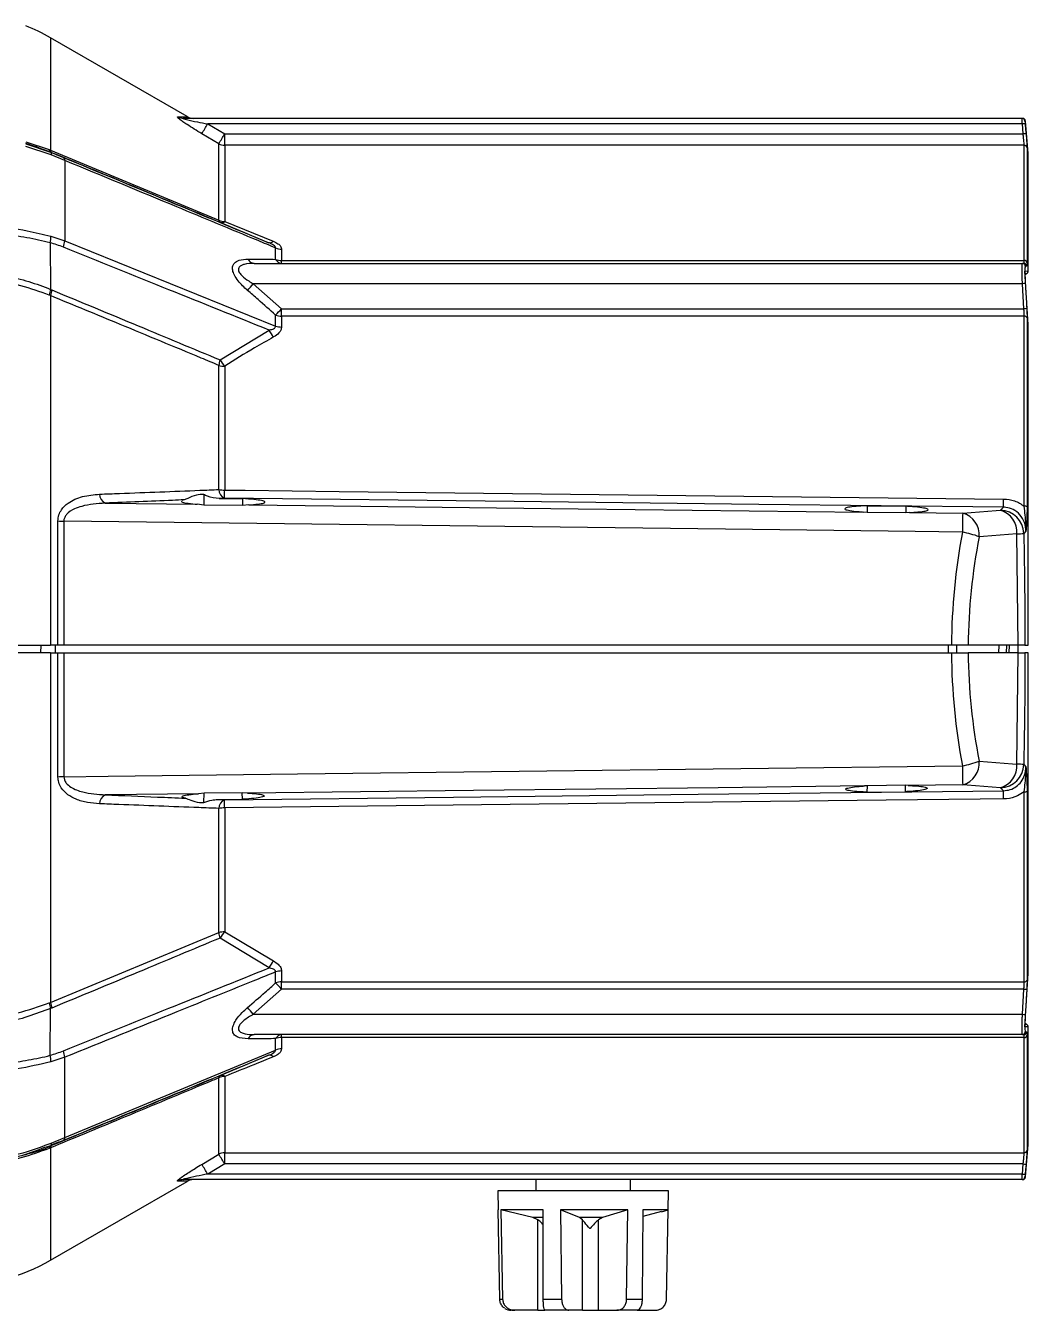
# Model space of a CAD drawing. Extents: x 11 to 120, y 2 to 94.
# Drawn here: x 22.15 to 27.44, y 36.98 to 43.76 of the extents above; entities that cross this region are included whole.
import ezdxf

# ---------------------------------------------------------------- set-up
doc = ezdxf.new("R2010")
doc.units = 0
doc.header["$MEASUREMENT"] = 0
doc.layers.add('OBJECT', color=7, linetype='CONTINUOUS')

msp = doc.modelspace()

# ---------------------------------------------------------------- linework, layer by layer
at = {"layer": 'OBJECT'}
for p, q in [((23.0002, 43.2788), (22.2788, 43.6954)), ((22.2788, 43.6954), (22.2788, 43.1021)), ((27.4057, 43.2693), (22.9809, 43.2693)), ((27.4383, 43.0857), (27.4234, 43.2557)), ((23.1668, 43.136), (23.0771, 43.1889)), ((23.1081, 43.2401), (23.1978, 43.1872)), ((27.4068, 43.2401), (23.1081, 43.2401)), ((23.1978, 43.1279), (23.1978, 43.1872)), ((23.1978, 43.1872), (27.4114, 43.1872)), ((27.4114, 43.1872), (27.4068, 43.2401)), ((22.1478, 43.1464), (22.2719, 43.1049)), ((22.2822, 43.0771), (22.1478, 43.1216)), ((23.1668, 42.7327), (23.1668, 43.136)), ((23.1978, 43.1279), (23.1978, 42.7257)), ((27.4168, 43.1279), (23.1978, 43.1279)), ((27.4168, 42.5194), (27.4168, 43.1279)), ((22.2719, 43.1049), (22.2788, 43.1021)), ((22.2787, 43.0915), (22.2788, 43.0916)), ((22.2788, 43.1021), (23.1668, 42.7327)), ((22.3538, 43.0475), (22.2822, 43.0771)), ((27.4317, 43.1144), (27.4317, 42.509)), ((27.4383, 42.4813), (27.4383, 43.0857)), ((22.3538, 43.0475), (22.3538, 42.6238)), ((23.4299, 42.6136), (23.174, 42.7202)), ((23.1978, 42.7257), (23.4537, 42.6215)), ((22.2799, 42.6482), (22.3538, 42.6238)), ((22.277, 42.6135), (22.2786, 42.3671)), ((22.3538, 42.6238), (23.4668, 42.1738)), ((23.4668, 42.5257), (23.4668, 42.5859)), ((23.4978, 42.5794), (23.4978, 42.5194)), ((23.4978, 42.5043), (23.4978, 42.5194)), ((23.4978, 42.5194), (27.4168, 42.5194)), ((23.3528, 42.5043), (27.4076, 42.5043)), ((27.4076, 42.5043), (27.4151, 42.5043)), ((27.4205, 42.4638), (27.4369, 42.4642)), ((27.4369, 42.1812), (27.4205, 42.4638)), ((27.4215, 42.4462), (27.4288, 42.4499)), ((23.3488, 42.3972), (23.4978, 42.2648)), ((27.4075, 42.3972), (23.3488, 42.3972)), ((27.4152, 42.2648), (27.4075, 42.3972)), ((22.2788, 42.3343), (22.2721, 42.337)), ((22.2788, 42.3343), (22.2788, 40.4893)), ((23.4978, 42.2256), (23.4978, 42.2648)), ((23.4978, 42.2648), (27.4152, 42.2648)), ((23.4668, 42.1738), (23.4668, 42.231)), ((23.4978, 42.2256), (23.4978, 42.1685)), ((27.4168, 42.2256), (23.4978, 42.2256)), ((27.4168, 41.2231), (27.4168, 42.2256)), ((27.4317, 42.2168), (27.4317, 41.2193)), ((23.1736, 41.9949), (23.4317, 42.1525)), ((27.4383, 40.4893), (27.4383, 42.1367)), ((23.1668, 41.3107), (23.1668, 41.9663)), ((23.1978, 41.9617), (23.1978, 41.3081)), ((22.5681, 41.2389), (23.0533, 41.2332)), ((22.9843, 41.2565), (22.9717, 41.2527)), ((23.0877, 41.2289), (23.0533, 41.2332)), ((23.0872, 41.2847), (23.0877, 41.229)), ((23.2917, 41.2267), (23.0877, 41.2289)), ((23.1971, 41.2656), (23.1682, 41.2643)), ((23.1682, 41.2643), (23.292, 41.2629)), ((23.292, 41.2629), (23.2917, 41.2267)), ((23.325, 41.2301), (23.2917, 41.2267)), ((26.5877, 41.2251), (26.588, 41.1904)), ((26.5877, 41.2251), (26.7917, 41.2228)), ((26.7917, 41.2228), (26.7914, 41.1881)), ((26.588, 41.1904), (26.5673, 41.1923)), ((26.7914, 41.1881), (26.588, 41.1904)), ((26.8111, 41.1895), (26.7914, 41.1881)), ((26.8111, 41.1895), (27.092, 41.1862)), ((27.2913, 41.2014), (27.3067, 41.2172)), ((22.3181, 40.4893), (22.3181, 41.145)), ((22.3491, 41.1433), (22.3491, 40.4893)), ((27.4256, 41.0908), (27.4144, 41.0791)), ((27.3845, 40.4893), (27.3783, 41.0768)), ((22.2281, 40.4493), (22.2288, 40.4893)), ((22.3181, 40.4893), (22.2788, 40.4893)), ((22.3053, 40.4493), (22.3057, 40.4893)), ((27.033, 40.4893), (22.3491, 40.4893)), ((27.0177, 40.4493), (27.0177, 40.4893)), ((27.0605, 40.4493), (27.0615, 40.4893)), ((27.3845, 40.4893), (27.1214, 40.4893)), ((27.2827, 40.4493), (27.2837, 40.4893)), ((27.3234, 40.4493), (27.3247, 40.4893)), ((27.3378, 40.4493), (27.3393, 40.4893)), ((27.3824, 40.4893), (27.3824, 40.4493)), ((27.4207, 40.4893), (27.4383, 40.4893)), ((22.2788, 40.4493), (22.2788, 38.6044)), ((22.2788, 40.4493), (22.3181, 40.4493)), ((22.3181, 39.7937), (22.3181, 40.4493)), ((22.3491, 40.4493), (22.3491, 39.7954)), ((22.3491, 40.4493), (27.033, 40.4493)), ((27.3845, 40.4493), (27.1214, 40.4493)), ((27.3783, 39.8618), (27.3845, 40.4493)), ((27.4383, 40.4493), (27.4207, 40.4493)), ((27.4383, 38.8019), (27.4383, 40.4493)), ((27.4144, 39.8595), (27.4256, 39.8479)), ((26.589, 39.7476), (26.5747, 39.7465)), ((26.5887, 39.714), (26.589, 39.7476)), ((26.7904, 39.7499), (26.589, 39.7476)), ((26.8037, 39.7491), (26.7904, 39.7499)), ((26.7907, 39.7163), (26.7904, 39.7499)), ((27.092, 39.7525), (26.8037, 39.7491)), ((27.3067, 39.7215), (27.2913, 39.7373)), ((23.06, 39.7056), (22.5681, 39.6998)), ((23.0887, 39.7088), (23.06, 39.7056)), ((23.0883, 39.6586), (23.0887, 39.7088)), ((23.2907, 39.711), (23.0887, 39.7088)), ((23.1617, 39.6747), (23.291, 39.6761)), ((23.1617, 39.6747), (23.1971, 39.6731)), ((23.3184, 39.7086), (23.2907, 39.711)), ((23.291, 39.6761), (23.2907, 39.711)), ((26.5887, 39.714), (26.7907, 39.7163)), ((27.4168, 38.713), (27.4168, 39.7156)), ((27.4317, 39.7194), (27.4317, 38.7219)), ((23.1668, 38.9724), (23.1668, 39.628)), ((23.1978, 39.6306), (23.1978, 38.9769)), ((22.2788, 38.6044), (23.1668, 38.9724)), ((23.4317, 38.7862), (23.1736, 38.9438)), ((23.1978, 38.9769), (23.4559, 38.8228)), ((23.4668, 38.7077), (23.4668, 38.7649)), ((23.4978, 38.7702), (23.4978, 38.713)), ((23.4978, 38.713), (27.4168, 38.713)), ((23.4978, 38.6739), (23.4978, 38.713)), ((27.4205, 38.4749), (27.4369, 38.7575)), ((23.4978, 38.6739), (23.3488, 38.5414)), ((27.4152, 38.6739), (23.4978, 38.6739)), ((27.4075, 38.5414), (27.4152, 38.6739)), ((22.2721, 38.6017), (22.2788, 38.6044)), ((22.277, 38.3252), (22.2786, 38.5716)), ((23.3488, 38.5414), (27.4075, 38.5414)), ((27.4369, 38.4745), (27.4205, 38.4749)), ((27.4213, 38.489), (27.4288, 38.4888)), ((27.4288, 38.4888), (27.4215, 38.4925)), ((27.4383, 37.853), (27.4383, 38.4574)), ((27.4076, 38.4343), (23.3528, 38.4343)), ((23.4668, 38.3528), (23.4668, 38.413)), ((23.4978, 38.4193), (23.4978, 38.4343)), ((27.4168, 38.4193), (23.4978, 38.4193)), ((23.4978, 38.4193), (23.4978, 38.3593)), ((27.4151, 38.4343), (27.4076, 38.4343)), ((27.4168, 37.8108), (27.4168, 38.4193)), ((27.4317, 38.4297), (27.4317, 37.8243)), ((22.3538, 38.3148), (22.2799, 38.2905)), ((22.3538, 37.8912), (23.4668, 38.3528)), ((22.3538, 37.8912), (22.3538, 38.3148)), ((23.174, 38.2185), (23.4299, 38.3251)), ((23.1668, 37.8026), (23.1668, 38.206)), ((23.1978, 38.213), (23.1978, 37.8108)), ((22.2788, 37.8366), (22.2719, 37.8338)), ((22.2787, 37.8472), (22.2788, 37.8471)), ((22.2788, 37.8366), (22.2788, 37.2433)), ((22.2822, 37.8616), (22.3538, 37.8912)), ((27.4234, 37.683), (27.4383, 37.853)), ((23.0771, 37.7497), (23.1668, 37.8026)), ((23.1978, 37.8108), (27.4168, 37.8108)), ((23.1978, 37.7515), (23.1978, 37.8108)), ((23.1978, 37.7515), (23.1081, 37.6986)), ((27.4068, 37.6986), (23.1081, 37.6986)), ((27.4114, 37.7515), (23.1978, 37.7515)), ((27.4068, 37.6986), (27.4114, 37.7515)), ((22.2788, 37.2433), (23.0002, 37.6598)), ((27.4057, 37.6693), (22.9809, 37.6693)), ((24.8393, 37.6693), (24.8393, 37.6093)), ((25.3393, 37.6093), (25.3393, 37.6693)), ((24.6393, 37.6093), (24.641, 37.5093)), ((25.5393, 37.6093), (24.6393, 37.6093)), ((25.5375, 37.5093), (25.5393, 37.6093)), ((24.641, 37.5093), (24.6412, 37.5093)), ((24.6412, 37.5093), (24.641, 37.5093)), ((24.6494, 37.0383), (24.6412, 37.5093)), ((24.8777, 37.5093), (24.6556, 37.5093)), ((24.6556, 37.5093), (24.6643, 37.0383)), ((24.8237, 37.4685), (24.6556, 37.5093)), ((24.8789, 37.0383), (24.8777, 37.5093)), ((25.3258, 37.5093), (24.9706, 37.5093)), ((24.9706, 37.5093), (24.9757, 37.0383)), ((25.0693, 37.4685), (24.9706, 37.5093)), ((25.3258, 37.5093), (25.1922, 37.4685)), ((25.3188, 37.0383), (25.3258, 37.5093)), ((25.4043, 37.5093), (25.4007, 37.0383)), ((25.502, 37.5001), (25.404, 37.4745)), ((25.5375, 37.5093), (25.4043, 37.5093)), ((25.5021, 37.4999), (25.5375, 37.5093)), ((25.5291, 37.0383), (25.5373, 37.5093)), ((24.8508, 37.4568), (24.8237, 37.4685)), ((24.874, 37.4685), (24.8237, 37.4685)), ((24.8508, 36.9793), (24.8508, 37.4568)), ((25.1922, 37.4685), (25.0693, 37.4685)), ((25.0852, 37.4568), (25.0693, 37.4685)), ((25.0852, 36.9793), (25.0852, 37.4568)), ((25.1922, 37.4685), (25.1707, 37.4568)), ((25.1707, 36.9793), (25.1707, 37.4568)), ((24.6494, 37.0383), (24.6643, 37.0383)), ((24.8789, 37.0383), (24.9757, 37.0383)), ((25.3188, 37.0383), (25.4007, 37.0383)), ((24.7289, 36.9793), (24.7092, 36.9793)), ((24.8508, 36.9793), (24.7289, 36.9793)), ((24.8508, 36.9793), (24.8877, 36.9793)), ((25.0137, 36.9793), (24.8877, 36.9793)), ((25.0852, 36.9793), (25.0137, 36.9793)), ((25.0852, 36.9793), (25.1707, 36.9793)), ((25.1707, 36.9793), (25.2675, 36.9793)), ((25.374, 36.9793), (25.2675, 36.9793)), ((25.374, 36.9793), (25.4691, 36.9793))]:
    msp.add_line(p, q, dxfattribs=at)
at = {"layer": 'OBJECT', "flags": 128}
for points in [[(27.4218, 43.241), (27.4243, 43.2112), (27.4263, 43.1881)], [(22.1478, 43.1352), (22.2787, 43.0915), (22.2787, 43.0915), (22.2787, 43.0915)], [(22.2787, 43.0915), (22.2797, 43.0909), (22.2806, 43.0899), (22.2813, 43.0886), (22.2818, 43.0869), (22.2821, 43.0849), (22.2823, 43.0826), (22.2823, 43.08), (22.2822, 43.0771)], [(23.1978, 41.3081), (23.3052, 41.3069), (23.8012, 41.3012), (25.785, 41.2784), (27.3074, 41.2609)], [(27.3067, 41.2172), (26.0157, 41.2324), (24.7247, 41.2476), (23.1971, 41.2656)], [(23.325, 41.2301), (23.7722, 41.2249), (25.0632, 41.2098), (26.5673, 41.1923)], [(27.092, 41.1862), (27.2686, 41.1996), (27.2913, 41.2014)], [(27.0906, 41.0858), (26.8406, 41.0888), (25.8407, 41.101), (22.3491, 41.1433)], [(27.3783, 41.0768), (27.2018, 41.0634), (27.179, 41.0617)], [(27.179, 39.877), (27.3555, 39.8636), (27.3783, 39.8618)], [(22.3491, 39.7954), (22.5825, 39.7983), (23.5824, 39.8104), (27.0906, 39.8529)], [(26.5747, 39.7465), (25.8011, 39.7375), (24.5101, 39.7224), (23.3184, 39.7086)], [(27.2913, 39.7373), (27.1148, 39.7508), (27.092, 39.7525)], [(23.1971, 39.6731), (24.4059, 39.6873), (25.6968, 39.7025), (27.3067, 39.7215)], [(27.3074, 39.6778), (27.1834, 39.6764), (26.6874, 39.6707), (24.7036, 39.6479), (23.1978, 39.6306)], [(22.2822, 37.8616), (22.2823, 37.8587), (22.2823, 37.8561), (22.2821, 37.8538), (22.2818, 37.8518), (22.2813, 37.8501), (22.2806, 37.8488), (22.2797, 37.8478), (22.2787, 37.8472)], [(27.4263, 37.7506), (27.4237, 37.7207), (27.4218, 37.6977)]]:
    msp.add_lwpolyline(points, dxfattribs=at)
at = {"layer": 'OBJECT'}
for centre, radius, start, end in [((21.7788, 42.8293), 1, 60, 68.34095), ((22.9809, 43.3282), 0.0588, 238.12662, 269.94493), ((23.0333, 43.3313), 0.062, 237.79559, 269.99992), ((27.4057, 43.2543), 0.015, 4.94472, 89.99671), ((27.4085, 43.2543), 0.015, 5.52986, 90), ((21.7459, 44.0302), 1.5748, 327.71123, 329.88866), ((21.8293, 43.9817), 1.5824, 327.6979, 329.86356), ((27.4232, 43.0929), 0.1481, 90.54619, 96.34008), ((27.4277, 43.0399), 0.1482, 90.54632, 96.33435), ((23.1978, 43.1907), 0.0628, 240.46681, 270.0256), ((27.4169, 43.113), 0.0149, 5.55214, 90.43591), ((22.2869, 43.1042), 0.015, 177.52132, 237.14984), ((22.2943, 43.1017), 0.0155, 178.8748, 237.95982), ((22.3367, 43.0494), 0.0172, 353.63032, 55.21423), ((23.1817, 42.7329), 0.0149, 181.03631, 238.85245), ((23.1976, 42.7974), 0.0717, 244.5971, 270.2044), ((23.181, 42.7443), 0.025, 253.81748, 312.2711), ((22.1523, 42.6415), 0.1278, 347.32987, 3.01007), ((22.2288, 42.6323), 0.1253, 340.48474, 356.13036), ((23.4353, 42.6373), 0.0242, 257.16655, 319.55369), ((23.4975, 42.6552), 0.0758, 246.14043, 270.24848), ((23.356, 42.5415), 0.0373, 203.0931, 264.95425), ((23.5007, 42.5417), 0.0375, 205.38255, 265.61223), ((23.4975, 42.5971), 0.0777, 246.77824, 270.2644), ((27.4182, 42.5054), 0.014, 14.65387, 95.78954), ((27.4076, 42.4894), 0.015, 3.55545, 89.95225), ((27.4151, 42.4894), 0.015, 3.67128, 89.95768), ((27.4219, 42.4632), 0.015, 297.41168, 3.81118), ((20.5397, 44.8385), 3.7216, 318.28577, 319.00812), ((27.4256, 42.1501), 0.2478, 90.72233, 94.18073), ((22.4032, 42.3244), 0.1317, 161.0887, 174.52077), ((22.4095, 42.3199), 0.1315, 160.28786, 173.71274), ((20.7382, 44.7662), 3.7246, 317.10482, 317.81011), ((27.4327, 42.017), 0.2484, 90.59292, 94.04274), ((23.4973, 42.3147), 0.089, 249.94971, 270.31199), ((23.4973, 42.2602), 0.0917, 250.57287, 270.31773), ((27.4187, 42.2119), 0.0139, 20.57718, 97.92167), ((23.5771, 42.2223), 0.1613, 205.60789, 221.25885), ((23.299, 41.9499), 0.1332, 160.27913, 172.92155), ((23.1972, 42.0649), 0.1032, 252.85572, 270.32615), ((23.323, 42.0786), 0.1713, 209.27517, 223.02856), ((23.2173, 41.3118), 0.0505, 181.33828, 246.42855), ((23.1971, 41.4868), 0.1787, 260.25762, 270.24301), ((20.1165, 41.3379), 3.0815, 358.65432, 359.44533), ((22.5898, 41.2861), 0.052, 179.75307, 245.30398), ((23.9146, 41.294), 3.3929, 358.70314, 359.43982), ((27.4198, 41.2039), 0.0194, 52.30498, 99.04846), ((39.8297, 40.9553), 12.7398, 178.96138, 179.41295), ((27.0592, 41.0707), 0.1201, 355.71221, 74.14955), ((27.2585, 41.0858), 0.1201, 355.71295, 74.14882), ((27.2889, 41.0758), 0.1256, 1.5417, 88.87073), ((22.3483, 41.4042), 0.261, 263.35458, 270.17581), ((26.9996, 40.5782), 0.5157, 69.64123, 79.8336), ((30.1913, 40.4693), 3.07, 168.87528, 179.62673), ((27.3713, 41.4725), 0.3957, 271.01904, 276.2638), ((30.1913, 40.4693), 3.07, 180.37327, 191.12472), ((26.9996, 40.3605), 0.5157, 280.1667, 290.35847), ((27.0592, 39.868), 0.1201, 285.85046, 4.28778), ((22.3483, 39.5345), 0.2609, 89.82411, 96.64658), ((39.8289, 39.9834), 12.7389, 180.58703, 181.03864), ((27.2585, 39.8529), 0.1201, 285.85089, 4.28735), ((27.2889, 39.8629), 0.1256, 271.12921, 358.45836), ((27.3713, 39.4659), 0.396, 83.73825, 88.9789), ((22.5898, 39.6525), 0.052, 114.69542, 180.24753), ((23.2173, 39.6268), 0.0505, 113.57039, 178.66208), ((20.1167, 39.6008), 3.0812, 0.55465, 1.34571), ((23.9143, 39.6447), 3.3933, 0.5602, 1.29681), ((27.4198, 39.7348), 0.0194, 260.94793, 307.69652), ((23.1971, 39.4518), 0.1788, 89.7597, 99.7386), ((23.1972, 38.8737), 0.1032, 89.67629, 107.14079), ((23.299, 38.9888), 0.1333, 187.07848, 199.72031), ((23.323, 38.8601), 0.1713, 136.97116, 150.7256), ((23.5771, 38.7164), 0.1613, 138.74156, 154.3917), ((23.4973, 38.6785), 0.0917, 89.68141, 109.42693), ((23.4973, 38.6241), 0.089, 89.68642, 110.05188), ((27.4187, 38.7268), 0.0139, 262.07833, 339.42282), ((20.7401, 36.1743), 3.722, 42.18939, 42.89519), ((27.4328, 38.9232), 0.2499, 265.96762, 269.39672), ((22.4032, 38.6143), 0.1317, 185.4794, 198.91136), ((22.4095, 38.6188), 0.1315, 186.28726, 199.71214), ((20.5423, 36.1026), 3.7181, 40.99106, 41.71411), ((27.4256, 38.7893), 0.2485, 265.82498, 269.27421), ((27.4076, 38.4493), 0.015, 270.04987, 356.44363), ((27.4151, 38.4493), 0.015, 270.04503, 356.32661), ((27.4219, 38.4755), 0.015, 356.18924, 62.58891), ((23.356, 38.3972), 0.0373, 95.04532, 156.90698), ((23.5007, 38.397), 0.0375, 94.38588, 154.6186), ((23.4975, 38.3416), 0.0777, 89.73507, 113.22177), ((27.4182, 38.4332), 0.014, 264.21165, 345.34645), ((22.1523, 38.2972), 0.1278, 356.98975, 12.67032), ((22.2288, 38.3064), 0.1253, 3.86976, 19.51514), ((23.4353, 38.3014), 0.0242, 40.44788, 102.83124), ((23.4975, 38.2835), 0.0758, 89.7499, 113.86223), ((23.1817, 38.2058), 0.0149, 121.14836, 178.96288), ((23.1976, 38.1413), 0.0717, 89.79565, 115.40131), ((23.181, 38.1944), 0.025, 47.72724, 106.18218), ((22.2869, 37.8345), 0.015, 122.85212, 182.47672), ((22.2943, 37.8369), 0.0155, 122.03985, 181.12448), ((22.3367, 37.8893), 0.0172, 304.78454, 6.36973), ((23.1978, 37.748), 0.0628, 89.97284, 119.53323), ((21.8297, 36.9573), 1.582, 30.13596, 32.30229), ((27.4169, 37.8257), 0.0149, 269.56681, 354.44762), ((21.7468, 36.9091), 1.5737, 30.11044, 32.28938), ((27.4232, 37.8461), 0.1484, 263.66788, 269.44809), ((27.4277, 37.8989), 0.1483, 263.66735, 269.45311), ((22.9809, 37.6105), 0.0588, 90.05624, 121.87121), ((23.0333, 37.6073), 0.062, 90.00008, 122.09769), ((27.4057, 37.6843), 0.015, 270.00477, 355.05441), ((27.4085, 37.6843), 0.015, 270, 354.25644), ((21.7788, 38.1093), 1, 270, 300), ((24.7092, 37.0393), 0.06, 236.35662, 270), ((25.4693, 37.0393), 0.06, 270, 303.58096)]:
    msp.add_arc(centre, radius, start, end, dxfattribs=at)
for start_param, end_param in [(1.376633, 1.564537), (1.577056, 1.764959)]:
    msp.add_ellipse((30.1029, 40.4693), major_axis=(0, 3.195), ratio=0.960876, start_param=start_param, end_param=end_param, dxfattribs=at)
for points, knots in [([(23.0771, 43.1889), (23.0503, 43.2051), (23.0152, 43.2263), (22.9772, 43.2521), (22.9604, 43.2645), (22.9503, 43.2732), (22.9471, 43.2776), (22.9491, 43.278), (22.9499, 43.2782)], [0, 0, 0, 0, 0.463203, 0.605761, 0.74907, 0.841779, 0.935306, 1, 1, 1, 1]), ([(22.9499, 43.2782), (22.959, 43.2781), (22.9864, 43.2778), (23.0066, 43.2776), (23.0004, 43.2777), (22.9995, 43.2777)], [0, 0, 0, 0, 0.299901, 0.901044, 1, 1, 1, 1]), ([(22.9809, 43.2693), (22.9804, 43.2693), (22.9795, 43.2693), (22.979, 43.2691), (22.9793, 43.2687), (22.9808, 43.268), (22.986, 43.2663), (23.01, 43.2601), (23.0523, 43.2511), (23.0901, 43.2437), (23.1081, 43.2401)], [0, 0, 0, 0, 0.018435, 0.032623, 0.046847, 0.06494, 0.096407, 0.193734, 0.61436, 1, 1, 1, 1]), ([(27.4068, 43.2401), (27.4067, 43.2435), (27.4064, 43.2502), (27.406, 43.2591), (27.4058, 43.2657), (27.4057, 43.2689), (27.4057, 43.2692), (27.4057, 43.2693)], [0, 0, 0, 0, 0.218544, 0.437092, 0.65551, 0.873728, 1, 1, 1, 1]), ([(27.4225, 43.2556), (27.4228, 43.2557), (27.4233, 43.2557), (27.4215, 43.2556), (27.4207, 43.2556)], [0, 0, 0, 0, 0.509002, 1, 1, 1, 1]), ([(27.4207, 43.2556), (27.4207, 43.2555), (27.4207, 43.2551), (27.4208, 43.2526), (27.4211, 43.2488), (27.4214, 43.2447), (27.4217, 43.242), (27.4218, 43.241)], [0, 0, 0, 0, 0.217388, 0.434771, 0.652345, 0.870527, 1, 1, 1, 1]), ([(27.4168, 43.1279), (27.4167, 43.1298), (27.4165, 43.1337), (27.4154, 43.1475), (27.4136, 43.1658), (27.4121, 43.1799), (27.4114, 43.1872)], [0, 0, 0, 0, 0.2465, 0.492977, 0.740149, 1, 1, 1, 1]), ([(27.4263, 43.1881), (27.427, 43.1794), (27.4285, 43.1621), (27.4303, 43.1395), (27.4315, 43.1219), (27.4316, 43.1169), (27.4317, 43.1144)], [0, 0, 0, 0, 0.249056, 0.498133, 0.746674, 1, 1, 1, 1]), ([(22.2788, 43.0916), (22.2788, 43.0916), (22.2402, 43.1054), (22.1974, 43.1233), (22.1521, 43.1357), (22.1478, 43.1368)], [0, 0, 0, 0, 0.000016, 0.90696, 1, 1, 1, 1]), ([(22.2787, 43.0915), (22.2787, 43.0915), (22.3015, 43.0818), (22.324, 43.0726), (22.3465, 43.0635)], [0, 0, 0, 0, 0.00003, 1, 1, 1, 1]), ([(22.286, 43.0886), (22.2836, 43.0896), (22.2812, 43.0906), (22.2788, 43.0916), (22.2788, 43.0916)], [0, 0, 0, 0, 0.999721, 1, 1, 1, 1]), ([(23.174, 42.7202), (23.0302, 42.78), (22.7344, 42.903), (22.4383, 43.0256), (22.286, 43.0886)], [0, 0, 0, 0, 0.48595, 1, 1, 1, 1]), ([(22.3465, 43.0635), (22.5319, 42.9867), (22.8931, 42.8371), (23.2542, 42.6868), (23.4299, 42.6136)], [0, 0, 0, 0, 0.513344, 1, 1, 1, 1]), ([(23.4668, 42.5859), (23.4359, 42.5987), (23.2619, 42.671), (22.8909, 42.8252), (22.5508, 42.9659), (22.3538, 43.0475)], [0, 0, 0, 0, 0.083458, 0.469005, 1, 1, 1, 1]), ([(21.7788, 42.7122), (21.8419, 42.7104), (21.97, 42.7068), (22.1389, 42.6819), (22.2391, 42.6579), (22.2799, 42.6482)], [0, 0, 0, 0, 0.365475, 0.741466, 1, 1, 1, 1]), ([(22.277, 42.6135), (22.277, 42.6135), (22.2369, 42.622), (22.1545, 42.6413), (21.9891, 42.6657), (21.8614, 42.6737), (21.7788, 42.6737), (21.7788, 42.6737)], [0, 0, 0, 0, 0.000004, 0.259099, 0.518181, 0.999995, 1, 1, 1, 1]), ([(22.3468, 42.5905), (22.3236, 42.5986), (22.3004, 42.6068), (22.277, 42.6135), (22.277, 42.6135)], [0, 0, 0, 0, 0.999971, 1, 1, 1, 1]), ([(23.4317, 42.1525), (23.2556, 42.2235), (22.894, 42.3691), (22.5324, 42.5154), (22.3468, 42.5905)], [0, 0, 0, 0, 0.486991, 1, 1, 1, 1]), ([(23.4668, 42.5859), (23.4667, 42.5872), (23.4664, 42.5899), (23.4628, 42.5949), (23.4536, 42.6024), (23.4414, 42.6087), (23.4323, 42.6126), (23.4299, 42.6136)], [0, 0, 0, 0, 0.116851, 0.233193, 0.437976, 0.854435, 1, 1, 1, 1]), ([(23.4537, 42.6215), (23.4626, 42.6174), (23.4784, 42.61), (23.4947, 42.5952), (23.4968, 42.5846), (23.4978, 42.5794)], [0, 0, 0, 0, 0.396713, 0.706828, 1, 1, 1, 1]), ([(23.3178, 42.362), (23.3003, 42.3782), (23.2734, 42.4032), (23.2485, 42.4409), (23.2384, 42.4685), (23.2392, 42.4909), (23.2506, 42.5097), (23.277, 42.5246), (23.305, 42.526), (23.3218, 42.5269)], [0, 0, 0, 0, 0.224316, 0.34584, 0.447966, 0.550598, 0.643263, 0.78662, 1, 1, 1, 1]), ([(23.3218, 42.5269), (23.3533, 42.5266), (23.4019, 42.5262), (23.4499, 42.5258), (23.4668, 42.5257)], [0, 0, 0, 0, 0.648491, 1, 1, 1, 1]), ([(27.4151, 42.5043), (27.4156, 42.505), (27.4165, 42.5062), (27.4167, 42.5148), (27.4168, 42.5194)], [0, 0, 0, 0, 0.473398, 1, 1, 1, 1]), ([(27.4317, 42.509), (27.4317, 42.5039), (27.4315, 42.4931), (27.4306, 42.4913), (27.43, 42.4903)], [0, 0, 0, 0, 0.473443, 1, 1, 1, 1]), ([(21.7788, 42.4639), (21.7788, 42.4639), (21.8232, 42.4639), (21.9123, 42.4596), (22.0418, 42.4407), (22.1648, 42.4099), (22.242, 42.3828), (22.2786, 42.3671), (22.2786, 42.3671)], [0, 0, 0, 0, 0.0000045, 0.2546803, 0.5093556, 0.7546737, 0.9999954, 1, 1, 1, 1]), ([(23.3528, 42.5043), (23.3349, 42.5037), (23.3108, 42.5029), (23.2854, 42.4941), (23.2743, 42.4861), (23.2696, 42.4758), (23.2705, 42.4654), (23.2768, 42.4524), (23.2939, 42.433), (23.3198, 42.414), (23.3407, 42.4019), (23.3488, 42.3972)], [0, 0, 0, 0, 0.252396, 0.341468, 0.431195, 0.49019, 0.549439, 0.60513, 0.701097, 0.88522, 1, 1, 1, 1]), ([(27.4075, 42.3972), (27.407, 42.4095), (27.4058, 42.4339), (27.4052, 42.4662), (27.4054, 42.4903), (27.4063, 42.5027), (27.4073, 42.5039), (27.4076, 42.5043)], [0, 0, 0, 0, 0.216844, 0.433701, 0.650256, 0.866699, 1, 1, 1, 1]), ([(27.4226, 42.4903), (27.422, 42.4893), (27.4208, 42.4872), (27.4201, 42.471), (27.4203, 42.4472), (27.4212, 42.4213), (27.4221, 42.4044), (27.4225, 42.3979)], [0, 0, 0, 0, 0.216835, 0.433686, 0.650167, 0.866491, 1, 1, 1, 1]), ([(27.4288, 42.4499), (27.4267, 42.4498), (27.4243, 42.4498), (27.4217, 42.4497), (27.4213, 42.4497)], [0, 0, 0, 0, 0.845701, 1, 1, 1, 1]), ([(27.43, 42.4903), (27.4295, 42.4903), (27.427, 42.4903), (27.4245, 42.4903), (27.4226, 42.4903)], [0, 0, 0, 0, 0.2377669, 1, 1, 1, 1]), ([(27.43, 42.4508), (27.4307, 42.4511), (27.4325, 42.4522), (27.4345, 42.4547), (27.4361, 42.4575), (27.437, 42.46), (27.4376, 42.4631), (27.4383, 42.4692), (27.4383, 42.4784), (27.4383, 42.4851)], [0, 0, 0, 0, 0.038377, 0.104776, 0.165151, 0.225298, 0.307657, 0.496494, 1, 1, 1, 1]), ([(27.4369, 42.4642), (27.4373, 42.4651), (27.438, 42.467), (27.4383, 42.4755), (27.4383, 42.4807), (27.4383, 42.4813)], [0, 0, 0, 0, 0.489871, 0.942612, 1, 1, 1, 1]), ([(22.2721, 42.337), (22.2232, 42.3544), (22.1238, 42.3896), (21.9565, 42.422), (21.8394, 42.4265), (21.7788, 42.4288)], [0, 0, 0, 0, 0.319145, 0.647516, 1, 1, 1, 1]), ([(27.4225, 42.3979), (27.423, 42.3879), (27.4257, 42.3438), (27.4282, 42.2996), (27.4301, 42.2654)], [0, 0, 0, 0, 0.2260625, 1, 1, 1, 1]), ([(22.2786, 42.3671), (22.2786, 42.3671), (22.281, 42.3661), (22.2833, 42.3652), (22.2857, 42.3642)], [0, 0, 0, 0, 0.000295, 1, 1, 1, 1]), ([(23.1668, 41.9663), (23.136, 41.9791), (22.9627, 42.0511), (22.6667, 42.1738), (22.4014, 42.2835), (22.2788, 42.3343)], [0, 0, 0, 0, 0.104199, 0.585852, 1, 1, 1, 1]), ([(22.2857, 42.3642), (22.4378, 42.3011), (22.7339, 42.1782), (23.0297, 42.0549), (23.1736, 41.9949)], [0, 0, 0, 0, 0.513611, 1, 1, 1, 1]), ([(23.4668, 42.231), (23.436, 42.2585), (23.3866, 42.3025), (23.3365, 42.3458), (23.3178, 42.362)], [0, 0, 0, 0, 0.624897, 1, 1, 1, 1]), ([(27.4168, 42.2256), (27.4167, 42.2314), (27.4166, 42.2431), (27.4157, 42.2575), (27.4152, 42.2648)], [0, 0, 0, 0, 0.486978, 1, 1, 1, 1]), ([(27.4301, 42.2654), (27.4306, 42.2567), (27.4315, 42.2389), (27.4316, 42.2243), (27.4317, 42.2168)], [0, 0, 0, 0, 0.488652, 1, 1, 1, 1]), ([(23.4317, 42.1525), (23.4385, 42.1539), (23.4487, 42.1559), (23.4597, 42.1613), (23.4649, 42.1662), (23.4668, 42.1706), (23.4668, 42.173), (23.4668, 42.1738)], [0, 0, 0, 0, 0.437725, 0.652227, 0.821698, 0.945103, 1, 1, 1, 1]), ([(23.4978, 42.1685), (23.497, 42.1629), (23.4955, 42.1517), (23.4818, 42.1325), (23.466, 42.1224), (23.4559, 42.1159)], [0, 0, 0, 0, 0.263178, 0.525234, 1, 1, 1, 1]), ([(27.4383, 42.1367), (27.4382, 42.1433), (27.4381, 42.1567), (27.4373, 42.173), (27.4369, 42.1812)], [0, 0, 0, 0, 0.491582, 1, 1, 1, 1]), ([(23.4559, 42.1159), (23.4221, 42.0969), (23.3348, 42.0479), (23.2499, 41.9945), (23.1978, 41.9617)], [0, 0, 0, 0, 0.387427, 1, 1, 1, 1]), ([(22.5378, 41.2864), (22.573, 41.2877), (22.7494, 41.2945), (22.9591, 41.3026), (23.1332, 41.3094), (23.1668, 41.3107)], [0, 0, 0, 0, 0.167872, 0.839364, 1, 1, 1, 1]), ([(22.3181, 41.145), (22.3191, 41.1559), (22.3212, 41.1775), (22.3391, 41.2111), (22.3791, 41.249), (22.4487, 41.2782), (22.5073, 41.2836), (22.5378, 41.2864)], [0, 0, 0, 0, 0.101178, 0.201859, 0.374018, 0.675191, 1, 1, 1, 1]), ([(22.5681, 41.2389), (22.5256, 41.2361), (22.4696, 41.2324), (22.4017, 41.2085), (22.3695, 41.1892), (22.3531, 41.165), (22.3493, 41.1519), (22.3491, 41.1448), (22.3491, 41.1433)], [0, 0, 0, 0, 0.49037, 0.647323, 0.850236, 0.921686, 0.982752, 1, 1, 1, 1]), ([(22.9843, 41.2565), (22.9638, 41.2556), (22.8253, 41.2497), (22.6864, 41.2439), (22.5681, 41.2389)], [0, 0, 0, 0, 0.147984, 1, 1, 1, 1]), ([(22.9716, 41.2493), (22.9709, 41.2483), (22.9691, 41.2451), (22.9931, 41.2396), (23.0267, 41.2354), (23.0497, 41.2335), (23.0533, 41.2332)], [0, 0, 0, 0, 0.17976, 0.554414, 0.928994, 1, 1, 1, 1]), ([(23.0872, 41.2847), (23.0743, 41.2843), (23.0409, 41.2833), (23.0066, 41.2639), (22.9904, 41.2585), (22.9843, 41.2565)], [0, 0, 0, 0, 0.281228, 0.727865, 1, 1, 1, 1]), ([(23.1682, 41.2643), (23.1469, 41.2658), (23.1183, 41.2677), (23.0935, 41.2813), (23.0872, 41.2847)], [0, 0, 0, 0, 0.74649, 1, 1, 1, 1]), ([(23.325, 41.2301), (23.342, 41.2312), (23.3772, 41.2337), (23.4072, 41.2393), (23.4145, 41.2458), (23.3959, 41.2525), (23.3549, 41.2586), (23.3129, 41.2615), (23.292, 41.2629)], [0, 0, 0, 0, 0.156109, 0.324409, 0.493191, 0.662433, 0.831758, 1, 1, 1, 1]), ([(26.5877, 41.2251), (26.5725, 41.2245), (26.5363, 41.2229), (26.4941, 41.2187), (26.4689, 41.2128), (26.4686, 41.2062), (26.4935, 41.1997), (26.5311, 41.1951), (26.5592, 41.1929), (26.5673, 41.1923)], [0, 0, 0, 0, 0.117568, 0.279861, 0.442586, 0.605907, 0.769589, 0.933238, 1, 1, 1, 1]), ([(26.8111, 41.1895), (26.8269, 41.1904), (26.8622, 41.1924), (26.898, 41.1974), (26.9135, 41.2036), (26.9036, 41.2103), (26.8694, 41.2165), (26.8271, 41.2206), (26.7986, 41.2223), (26.7917, 41.2228)], [0, 0, 0, 0, 0.132307, 0.294526, 0.457212, 0.620426, 0.783854, 0.947086, 1, 1, 1, 1]), ([(27.3074, 41.2609), (27.3275, 41.2589), (27.3673, 41.2552), (27.4004, 41.2337), (27.4168, 41.2231)], [0, 0, 0, 0, 0.505217, 1, 1, 1, 1]), ([(27.4256, 41.0908), (27.4256, 41.0909), (27.4271, 41.1184), (27.4244, 41.1574), (27.4186, 41.2071), (27.4168, 41.2231)], [0, 0, 0, 0, 0.00294, 0.680839, 1, 1, 1, 1]), ([(27.4317, 41.2193), (27.4315, 41.2036), (27.4312, 41.1699), (27.4287, 41.1289), (27.4266, 41.1037), (27.4256, 41.0909), (27.4256, 41.0908)], [0, 0, 0, 0, 0.298756, 0.643488, 0.99732, 1, 1, 1, 1]), ([(27.4256, 41.0908), (27.4242, 41.1065), (27.4214, 41.138), (27.3968, 41.1788), (27.3612, 41.2064), (27.3287, 41.2163), (27.311, 41.2171), (27.3067, 41.2172)], [0, 0, 0, 0, 0.251338, 0.503313, 0.735354, 0.935196, 1, 1, 1, 1]), ([(27.4144, 41.0791), (27.4153, 41.0361), (27.419, 40.8395), (27.4199, 40.6429), (27.4207, 40.4893)], [0, 0, 0, 0, 0.2192209, 1, 1, 1, 1]), ([(21.7788, 40.4893), (21.8442, 40.4893), (21.9797, 40.4893), (22.1481, 40.4893), (22.2444, 40.4893), (22.2788, 40.4893)], [0, 0, 0, 0, 0.375049, 0.776984, 1, 1, 1, 1]), ([(22.3491, 40.4893), (22.3421, 40.4893), (22.3312, 40.4893), (22.3215, 40.4893), (22.3181, 40.4893)], [0, 0, 0, 0, 0.643567, 1, 1, 1, 1]), ([(27.1214, 40.4893), (27.1085, 40.4893), (27.0846, 40.4893), (27.0516, 40.4893), (27.0353, 40.4893), (27.033, 40.4893)], [0, 0, 0, 0, 0.499397, 0.929176, 1, 1, 1, 1]), ([(27.4207, 40.4893), (27.4181, 40.4893), (27.4128, 40.4893), (27.394, 40.4893), (27.3845, 40.4893)], [0, 0, 0, 0, 0.5, 1, 1, 1, 1]), ([(22.2788, 40.4493), (22.2342, 40.4493), (22.1441, 40.4493), (21.9761, 40.4493), (21.8517, 40.4493), (21.7788, 40.4493)], [0, 0, 0, 0, 0.287513, 0.581795, 1, 1, 1, 1]), ([(22.3181, 40.4493), (22.3245, 40.4493), (22.3344, 40.4493), (22.3452, 40.4493), (22.3491, 40.4493)], [0, 0, 0, 0, 0.643557, 1, 1, 1, 1]), ([(27.033, 40.4493), (27.0493, 40.4493), (27.0798, 40.4493), (27.108, 40.4493), (27.1197, 40.4493), (27.1214, 40.4493)], [0, 0, 0, 0, 0.499401, 0.929163, 1, 1, 1, 1]), ([(27.3845, 40.4493), (27.394, 40.4493), (27.4128, 40.4493), (27.4181, 40.4493), (27.4207, 40.4493)], [0, 0, 0, 0, 0.5, 1, 1, 1, 1]), ([(27.4207, 40.4493), (27.4204, 40.366), (27.4199, 40.1694), (27.4164, 39.9728), (27.4144, 39.8595)], [0, 0, 0, 0, 0.423826, 1, 1, 1, 1]), ([(22.3491, 39.7954), (22.3497, 39.7898), (22.351, 39.7771), (22.3636, 39.7572), (22.3949, 39.7322), (22.4644, 39.7068), (22.5277, 39.7025), (22.5681, 39.6998)], [0, 0, 0, 0, 0.062411, 0.139207, 0.265334, 0.530912, 1, 1, 1, 1]), ([(27.3067, 39.7215), (27.3189, 39.7227), (27.3434, 39.725), (27.3762, 39.7426), (27.4026, 39.7688), (27.422, 39.8047), (27.4243, 39.8328), (27.4256, 39.8479)], [0, 0, 0, 0, 0.182197, 0.364244, 0.551045, 0.759195, 1, 1, 1, 1]), ([(27.4168, 39.7156), (27.4186, 39.7315), (27.4244, 39.7813), (27.4271, 39.8203), (27.4256, 39.8478), (27.4256, 39.8479)], [0, 0, 0, 0, 0.319161, 0.99706, 1, 1, 1, 1]), ([(27.4256, 39.8479), (27.4256, 39.8478), (27.4266, 39.8353), (27.4287, 39.81), (27.4312, 39.7691), (27.4315, 39.7351), (27.4317, 39.7194)], [0, 0, 0, 0, 0.002681, 0.34979, 0.701236, 1, 1, 1, 1]), ([(22.5378, 39.6523), (22.5164, 39.6539), (22.4736, 39.6571), (22.4172, 39.6734), (22.3695, 39.6984), (22.3377, 39.729), (22.3206, 39.7632), (22.3189, 39.7843), (22.3181, 39.7937)], [0, 0, 0, 0, 0.227374, 0.454239, 0.628217, 0.803358, 0.912624, 1, 1, 1, 1]), ([(26.5887, 39.714), (26.574, 39.7146), (26.5386, 39.7161), (26.4974, 39.7203), (26.4728, 39.7261), (26.4728, 39.7325), (26.4974, 39.7389), (26.5355, 39.7436), (26.5651, 39.7458), (26.5747, 39.7465)], [0, 0, 0, 0, 0.115333, 0.275775, 0.436647, 0.598106, 0.75992, 0.921699, 1, 1, 1, 1]), ([(26.8037, 39.7491), (26.8193, 39.7483), (26.8545, 39.7464), (26.8914, 39.7417), (26.9091, 39.7357), (26.9017, 39.7291), (26.8703, 39.7229), (26.8288, 39.7187), (26.7992, 39.7168), (26.7907, 39.7163)], [0, 0, 0, 0, 0.128648, 0.288962, 0.449731, 0.611042, 0.772603, 0.934008, 1, 1, 1, 1]), ([(22.5681, 39.6998), (22.6598, 39.696), (22.8006, 39.69), (22.9412, 39.6841), (22.9902, 39.682)], [0, 0, 0, 0, 0.65133, 1, 1, 1, 1]), ([(22.9902, 39.682), (22.9845, 39.6833), (22.9707, 39.6866), (22.9716, 39.6926), (22.996, 39.699), (23.031, 39.7032), (23.0551, 39.7052), (23.06, 39.7056)], [0, 0, 0, 0, 0.17772, 0.430152, 0.683138, 0.93607, 1, 1, 1, 1]), ([(22.9902, 39.682), (22.9991, 39.6789), (23.0179, 39.6725), (23.054, 39.6586), (23.0805, 39.6586), (23.0883, 39.6586)], [0, 0, 0, 0, 0.388576, 0.820972, 1, 1, 1, 1]), ([(23.0883, 39.6586), (23.102, 39.664), (23.1257, 39.6732), (23.1511, 39.6742), (23.1617, 39.6747)], [0, 0, 0, 0, 0.5799621, 1, 1, 1, 1]), ([(23.3184, 39.7086), (23.3353, 39.7074), (23.3706, 39.7051), (23.4017, 39.6997), (23.4108, 39.6933), (23.3945, 39.6868), (23.3551, 39.6808), (23.315, 39.6775), (23.2923, 39.6762), (23.291, 39.6761)], [0, 0, 0, 0, 0.15394, 0.320562, 0.487663, 0.655244, 0.822937, 0.990327, 1, 1, 1, 1]), ([(27.4168, 39.7156), (27.4053, 39.7079), (27.3772, 39.6892), (27.338, 39.679), (27.3127, 39.678), (27.3074, 39.6778)], [0, 0, 0, 0, 0.355603, 0.866053, 1, 1, 1, 1]), ([(23.1668, 39.628), (23.1317, 39.6294), (22.9561, 39.6362), (22.7463, 39.6443), (22.5715, 39.651), (22.5378, 39.6523)], [0, 0, 0, 0, 0.167872, 0.839364, 1, 1, 1, 1]), ([(23.1736, 38.9438), (23.0297, 38.8838), (22.7339, 38.7605), (22.4378, 38.6376), (22.2857, 38.5745)], [0, 0, 0, 0, 0.486388, 1, 1, 1, 1]), ([(22.3468, 38.3482), (22.5324, 38.4233), (22.894, 38.5695), (23.2556, 38.7152), (23.4317, 38.7862)], [0, 0, 0, 0, 0.513008, 1, 1, 1, 1]), ([(23.4668, 38.7649), (23.4667, 38.7667), (23.4664, 38.7702), (23.4623, 38.7754), (23.4515, 38.7822), (23.4398, 38.7845), (23.4317, 38.7862)], [0, 0, 0, 0, 0.128046, 0.255389, 0.479323, 1, 1, 1, 1]), ([(23.4559, 38.8228), (23.4644, 38.8175), (23.4796, 38.8079), (23.4949, 38.7892), (23.4969, 38.7763), (23.4978, 38.7702)], [0, 0, 0, 0, 0.395773, 0.712486, 1, 1, 1, 1]), ([(27.4369, 38.7575), (27.4373, 38.7655), (27.4381, 38.7818), (27.4382, 38.7952), (27.4383, 38.8019)], [0, 0, 0, 0, 0.494, 1, 1, 1, 1]), ([(23.4668, 38.7649), (23.4359, 38.7524), (23.2619, 38.6821), (22.8908, 38.5324), (22.5508, 38.3947), (22.3538, 38.3148)], [0, 0, 0, 0, 0.083466, 0.469044, 1, 1, 1, 1]), ([(27.4152, 38.6739), (27.4156, 38.6809), (27.4166, 38.6952), (27.4167, 38.707), (27.4168, 38.713)], [0, 0, 0, 0, 0.487934, 1, 1, 1, 1]), ([(27.4317, 38.7219), (27.4317, 38.7148), (27.4315, 38.7002), (27.4306, 38.6824), (27.4301, 38.6733)], [0, 0, 0, 0, 0.488111, 1, 1, 1, 1]), ([(23.3178, 38.5767), (23.349, 38.6037), (23.399, 38.647), (23.4483, 38.6911), (23.4668, 38.7077)], [0, 0, 0, 0, 0.624895, 1, 1, 1, 1]), ([(27.4301, 38.6733), (27.4296, 38.6633), (27.4271, 38.6191), (27.4245, 38.575), (27.4225, 38.5408)], [0, 0, 0, 0, 0.226059, 1, 1, 1, 1]), ([(21.7788, 38.5099), (21.8336, 38.5118), (21.945, 38.5157), (22.1131, 38.5459), (22.2179, 38.5827), (22.2721, 38.6017)], [0, 0, 0, 0, 0.3191048, 0.6474945, 1, 1, 1, 1]), ([(23.3218, 38.4118), (23.3005, 38.4132), (23.2705, 38.4151), (23.2452, 38.435), (23.2374, 38.4556), (23.2415, 38.482), (23.2583, 38.5149), (23.2856, 38.5477), (23.3084, 38.5682), (23.3178, 38.5767)], [0, 0, 0, 0, 0.269459, 0.381209, 0.493906, 0.593567, 0.708386, 0.879635, 1, 1, 1, 1]), ([(22.2786, 38.5716), (22.2786, 38.5716), (22.2391, 38.5603), (22.161, 38.525), (22.0353, 38.4974), (21.9074, 38.4787), (21.8216, 38.4748), (21.7788, 38.4748), (21.7788, 38.4748)], [0, 0, 0, 0, 0.0000044, 0.254675, 0.509348, 0.7546722, 0.9999955, 1, 1, 1, 1]), ([(22.2857, 38.5745), (22.2833, 38.5737), (22.2808, 38.5729), (22.2786, 38.5716), (22.2786, 38.5716)], [0, 0, 0, 0, 0.99969, 1, 1, 1, 1]), ([(23.3488, 38.5414), (23.3313, 38.5311), (23.3078, 38.5172), (23.2838, 38.4948), (23.2736, 38.4811), (23.2695, 38.4686), (23.2709, 38.4581), (23.279, 38.448), (23.3009, 38.4378), (23.3278, 38.4347), (23.3481, 38.4344), (23.3528, 38.4343)], [0, 0, 0, 0, 0.248555, 0.333334, 0.418737, 0.477067, 0.535602, 0.604492, 0.713168, 0.934337, 1, 1, 1, 1]), ([(27.4076, 38.4343), (27.4071, 38.4355), (27.4059, 38.4379), (27.4052, 38.4567), (27.4053, 38.4843), (27.4062, 38.5143), (27.4072, 38.534), (27.4075, 38.5414)], [0, 0, 0, 0, 0.216873, 0.43376, 0.650333, 0.866771, 1, 1, 1, 1]), ([(27.4225, 38.5408), (27.4219, 38.5303), (27.4208, 38.5092), (27.4201, 38.4813), (27.4203, 38.4605), (27.4212, 38.4499), (27.4222, 38.4488), (27.4226, 38.4484)], [0, 0, 0, 0, 0.2168006, 0.433616, 0.650077, 0.866405, 1, 1, 1, 1]), ([(27.4226, 38.4484), (27.4232, 38.4484), (27.4257, 38.4484), (27.4282, 38.4484), (27.43, 38.4484)], [0, 0, 0, 0, 0.237767, 1, 1, 1, 1]), ([(27.4382, 38.4597), (27.4382, 38.4627), (27.4382, 38.4693), (27.4378, 38.4742), (27.4371, 38.4782), (27.4358, 38.482), (27.4331, 38.4859), (27.43, 38.4886), (27.4274, 38.4893), (27.4265, 38.4895)], [0, 0, 0, 0, 0.2402849, 0.5300438, 0.6703056, 0.7734995, 0.854493, 0.9491096, 1, 1, 1, 1]), ([(27.43, 38.4484), (27.4305, 38.4476), (27.4315, 38.446), (27.4316, 38.4353), (27.4317, 38.4297)], [0, 0, 0, 0, 0.474046, 1, 1, 1, 1]), ([(27.4383, 38.4574), (27.4382, 38.4621), (27.4381, 38.4716), (27.4373, 38.4735), (27.4369, 38.4745)], [0, 0, 0, 0, 0.487699, 1, 1, 1, 1]), ([(23.4668, 38.413), (23.4356, 38.4128), (23.3875, 38.4124), (23.3389, 38.412), (23.3218, 38.4118)], [0, 0, 0, 0, 0.648493, 1, 1, 1, 1]), ([(27.4168, 38.4193), (27.4167, 38.4233), (27.4165, 38.4314), (27.4157, 38.4342), (27.4152, 38.4343), (27.4151, 38.4343)], [0, 0, 0, 0, 0.471918, 0.943784, 1, 1, 1, 1]), ([(21.7788, 38.265), (21.7788, 38.265), (21.8232, 38.265), (21.9122, 38.2679), (22.0409, 38.2801), (22.1628, 38.3004), (22.2402, 38.3147), (22.277, 38.3252), (22.277, 38.3252)], [0, 0, 0, 0, 0.000005, 0.2589, 0.517796, 0.758901, 0.999996, 1, 1, 1, 1]), ([(22.277, 38.3252), (22.277, 38.3252), (22.3004, 38.3319), (22.3236, 38.3401), (22.3468, 38.3482)], [0, 0, 0, 0, 0.000029, 1, 1, 1, 1]), ([(23.4299, 38.3251), (23.2542, 38.2519), (22.8931, 38.1016), (22.5319, 37.952), (22.3465, 37.8752)], [0, 0, 0, 0, 0.486656, 1, 1, 1, 1]), ([(23.4537, 38.3172), (23.4195, 38.3032), (23.3331, 38.2681), (23.2488, 38.2337), (23.1978, 38.213)], [0, 0, 0, 0, 0.396331, 1, 1, 1, 1]), ([(23.4299, 38.3251), (23.4395, 38.3293), (23.4517, 38.3347), (23.4628, 38.3439), (23.4665, 38.3488), (23.4667, 38.3517), (23.4668, 38.3528)], [0, 0, 0, 0, 0.580895, 0.740073, 0.900893, 1, 1, 1, 1]), ([(23.4978, 38.3593), (23.4971, 38.3548), (23.4955, 38.3458), (23.4822, 38.3315), (23.4668, 38.3226), (23.4554, 38.3179), (23.4537, 38.3172)], [0, 0, 0, 0, 0.254855, 0.5086304, 0.9285912, 1, 1, 1, 1]), ([(22.2799, 38.2905), (22.2218, 38.277), (22.1039, 38.2497), (21.933, 38.2296), (21.8234, 38.2274), (21.7788, 38.2265)], [0, 0, 0, 0, 0.3653922, 0.741453, 1, 1, 1, 1]), ([(23.1668, 38.206), (23.136, 38.1932), (22.9627, 38.1209), (22.6667, 37.9976), (22.4014, 37.8875), (22.2788, 37.8366)], [0, 0, 0, 0, 0.104198, 0.585846, 1, 1, 1, 1]), ([(22.286, 37.8501), (22.4383, 37.9131), (22.7344, 38.0357), (23.0302, 38.1587), (23.174, 38.2185)], [0, 0, 0, 0, 0.514049, 1, 1, 1, 1]), ([(21.7788, 37.7654), (21.842, 37.768), (21.9704, 37.7731), (22.14, 37.8087), (22.2408, 37.8462), (22.2822, 37.8616)], [0, 0, 0, 0, 0.364471, 0.739445, 1, 1, 1, 1]), ([(22.2787, 37.8472), (22.2787, 37.8472), (22.2372, 37.8368), (22.1582, 37.7994), (22.0316, 37.7731), (21.9051, 37.7548), (21.8208, 37.7512), (21.7788, 37.7512), (21.7788, 37.7512)], [0, 0, 0, 0, 0.000005, 0.255831, 0.511647, 0.755821, 0.999995, 1, 1, 1, 1]), ([(21.7788, 37.7511), (21.7788, 37.7511), (21.8229, 37.7511), (21.9111, 37.7555), (22.0406, 37.7733), (22.163, 37.8064), (22.2436, 37.827), (22.2788, 37.8471), (22.2788, 37.8471)], [0, 0, 0, 0, 0.000004, 0.252523, 0.505041, 0.752516, 0.999995, 1, 1, 1, 1]), ([(22.2719, 37.8338), (22.2229, 37.8159), (22.1236, 37.7796), (21.9563, 37.7465), (21.8393, 37.7419), (21.7788, 37.7395)], [0, 0, 0, 0, 0.319293, 0.647815, 1, 1, 1, 1]), ([(22.3465, 37.8752), (22.3234, 37.8673), (22.3003, 37.8595), (22.2787, 37.8472), (22.2787, 37.8472)], [0, 0, 0, 0, 0.9999682, 1, 1, 1, 1]), ([(22.2788, 37.8471), (22.2788, 37.8471), (22.2813, 37.8478), (22.2837, 37.849), (22.286, 37.8501)], [0, 0, 0, 0, 0.000268, 1, 1, 1, 1]), ([(27.4114, 37.7515), (27.4121, 37.7585), (27.4136, 37.7724), (27.4153, 37.7907), (27.4165, 37.8048), (27.4167, 37.8088), (27.4168, 37.8108)], [0, 0, 0, 0, 0.249667, 0.499371, 0.748129, 1, 1, 1, 1]), ([(27.4317, 37.8243), (27.4316, 37.8218), (27.4315, 37.817), (27.4303, 37.7998), (27.4286, 37.7771), (27.4271, 37.7596), (27.4263, 37.7506)], [0, 0, 0, 0, 0.247259, 0.4945066, 0.7421473, 1, 1, 1, 1]), ([(22.9499, 37.6605), (22.9489, 37.6608), (22.947, 37.6614), (22.952, 37.6672), (22.9651, 37.6779), (22.9952, 37.6992), (23.035, 37.7246), (23.0658, 37.743), (23.0771, 37.7497)], [0, 0, 0, 0, 0.087297, 0.174538, 0.284702, 0.464436, 0.80235, 1, 1, 1, 1]), ([(23.1081, 37.6986), (23.0886, 37.6947), (23.0494, 37.687), (23.0075, 37.6781), (22.9862, 37.6724), (22.9823, 37.6712), (22.9799, 37.6703), (22.979, 37.6698), (22.9792, 37.6695), (22.98, 37.6694), (22.9807, 37.6693), (22.9809, 37.6693)], [0, 0, 0, 0, 0.419109, 0.839951, 0.880199, 0.924729, 0.942601, 0.960653, 0.976828, 0.994027, 1, 1, 1, 1]), ([(27.4057, 37.6693), (27.4057, 37.6697), (27.4057, 37.6703), (27.4059, 37.6755), (27.4062, 37.6831), (27.4065, 37.6913), (27.4067, 37.6966), (27.4068, 37.6986)], [0, 0, 0, 0, 0.2180616, 0.4361209, 0.6542341, 0.8725216, 1, 1, 1, 1]), ([(27.4218, 37.6977), (27.4216, 37.696), (27.4213, 37.6926), (27.421, 37.6882), (27.4207, 37.6849), (27.4207, 37.6833), (27.4207, 37.6831), (27.4207, 37.6831)], [0, 0, 0, 0, 0.219069, 0.438186, 0.656833, 0.874763, 1, 1, 1, 1]), ([(22.9995, 37.661), (22.9982, 37.661), (22.9956, 37.661), (22.9648, 37.6606), (22.9499, 37.6605)], [0, 0, 0, 0, 0.5172286, 1, 1, 1, 1]), ([(27.4207, 37.6831), (27.4208, 37.6831), (27.4214, 37.683), (27.423, 37.683), (27.4227, 37.683), (27.4225, 37.683)], [0, 0, 0, 0, 0.071856, 0.359279, 1, 1, 1, 1]), ([(24.8779, 37.4292), (24.875, 37.4336), (24.8682, 37.4438), (24.8571, 37.4521), (24.8508, 37.4568)], [0, 0, 0, 0, 0.427566, 1, 1, 1, 1]), ([(25.1253, 37.4105), (25.1252, 37.4106), (25.1157, 37.4213), (25.101, 37.4384), (25.0894, 37.452), (25.0852, 37.4568)], [0, 0, 0, 0, 0.004612, 0.647698, 1, 1, 1, 1]), ([(25.1707, 37.4568), (25.1637, 37.4504), (25.1487, 37.4366), (25.1333, 37.4196), (25.1254, 37.4106), (25.1253, 37.4105)], [0, 0, 0, 0, 0.458054, 0.995384, 1, 1, 1, 1]), ([(24.6765, 36.9902), (24.674, 36.9916), (24.6654, 36.9963), (24.6555, 37.0107), (24.65, 37.0265), (24.6495, 37.0358), (24.6494, 37.0383)], [0, 0, 0, 0, 0.153442, 0.527172, 0.872114, 1, 1, 1, 1]), ([(24.6643, 37.0383), (24.6651, 37.0319), (24.6666, 37.0191), (24.6768, 37.0021), (24.6919, 36.9888), (24.71, 36.9807), (24.723, 36.9798), (24.7289, 36.9793)], [0, 0, 0, 0, 0.198026, 0.39586, 0.598899, 0.81482, 1, 1, 1, 1]), ([(24.8877, 36.9793), (24.8866, 36.9801), (24.8845, 36.9816), (24.8817, 36.9934), (24.8798, 37.0104), (24.879, 37.0265), (24.8789, 37.0358), (24.8789, 37.0383)], [0, 0, 0, 0, 0.2417466, 0.4840046, 0.7118005, 0.9220507, 1, 1, 1, 1]), ([(24.9757, 37.0383), (24.9762, 37.0319), (24.9771, 37.0191), (24.9831, 37.0021), (24.9919, 36.9888), (25.0026, 36.9807), (25.0102, 36.9798), (25.0137, 36.9793)], [0, 0, 0, 0, 0.198026, 0.39586, 0.598899, 0.814818, 1, 1, 1, 1]), ([(25.2675, 36.9793), (25.2737, 36.9801), (25.2861, 36.9816), (25.3023, 36.9934), (25.3137, 37.0104), (25.3183, 37.0265), (25.3187, 37.0358), (25.3188, 37.0383)], [0, 0, 0, 0, 0.241748, 0.484005, 0.711801, 0.922051, 1, 1, 1, 1]), ([(25.4007, 37.0383), (25.4004, 37.0319), (25.3997, 37.0191), (25.3955, 37.0021), (25.3893, 36.9888), (25.3818, 36.9807), (25.3765, 36.9798), (25.374, 36.9793)], [0, 0, 0, 0, 0.198026, 0.395861, 0.598898, 0.814819, 1, 1, 1, 1]), ([(25.4691, 36.9793), (25.4763, 36.9801), (25.4908, 36.9816), (25.5098, 36.9934), (25.5231, 37.0104), (25.5285, 37.0265), (25.529, 37.0358), (25.5291, 37.0383)], [0, 0, 0, 0, 0.241745, 0.484004, 0.711801, 0.922051, 1, 1, 1, 1])]:
    msp.add_open_spline(points, degree=3, knots=knots, dxfattribs=at)

doc.saveas('drawing.dxf')
